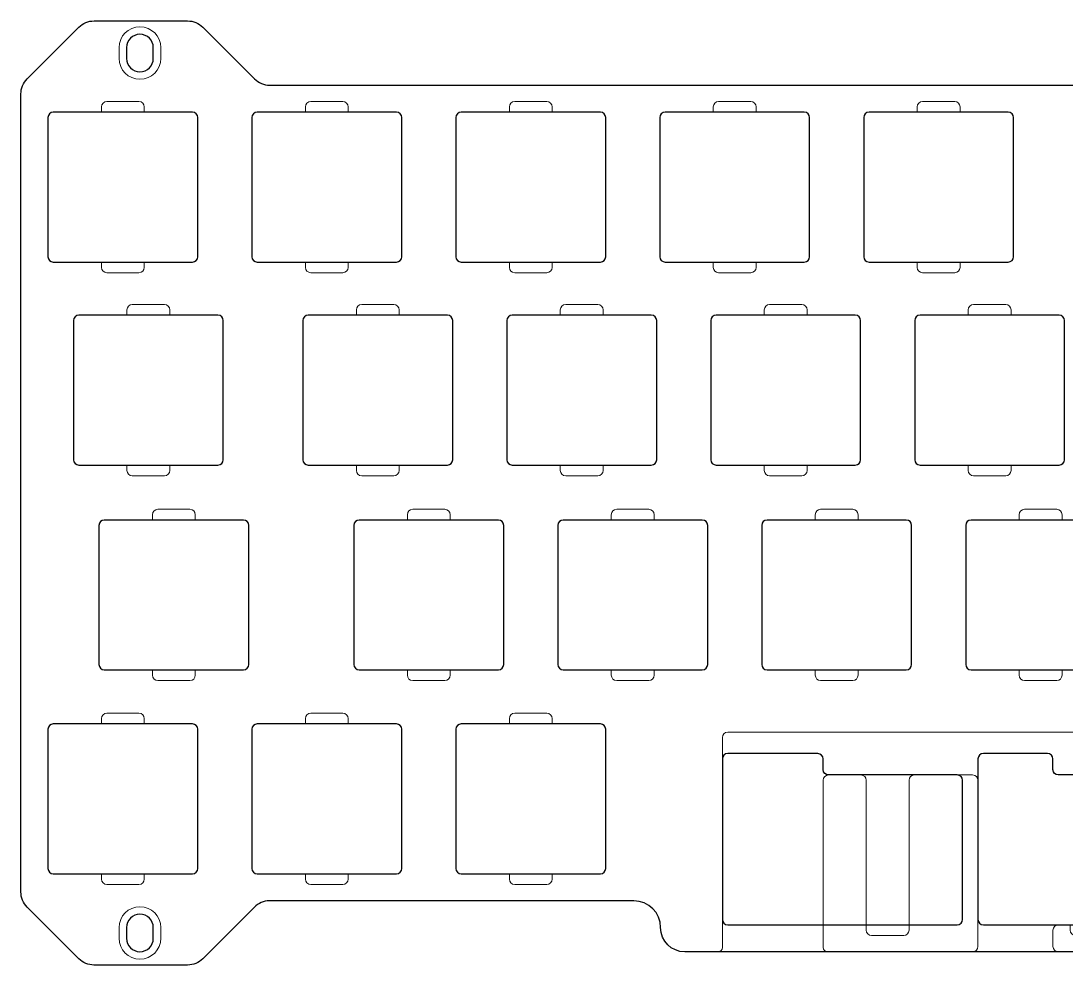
# Model space of a CAD drawing. Header units: millimetres. Extents: x 25 to 225, y 21 to 109.
# Drawn here: x 24.9 to 122.5, y 20.8 to 109 of the extents above; entities that cross this region are included whole.
import ezdxf

# ---------------------------------------------------------------- set-up
doc = ezdxf.new("R2010")
doc.units = ezdxf.units.MM
doc.header["$MEASUREMENT"] = 0
doc.layers.add('Throughcut', color=7, linetype='Continuous', lineweight=0)
doc.layers.add('Undercut', color=7, linetype='Continuous', lineweight=0)

msp = doc.modelspace()

# ---------------------------------------------------------------- linework, layer by layer
at = {"layer": 'Throughcut', "color": 18, "lineweight": 25, "true_color": 0x000000}
for points, knots in [([(24.871, 65.032), (24.871, 65.032), (24.87, 27.64), (24.87, 27.64), (24.87, 27.109), (25.081, 26.601), (25.456, 26.226), (25.456, 26.226), (30.284, 21.397), (30.284, 21.397), (30.659, 21.022), (31.168, 20.811), (31.698, 20.811), (31.698, 20.811), (40.442, 20.811), (40.442, 20.811), (40.972, 20.811), (41.481, 21.022), (41.856, 21.397), (41.856, 21.397), (46.684, 26.225), (46.684, 26.225), (47.053, 26.594), (47.552, 26.805), (48.074, 26.811), (48.074, 26.811), (82.123, 26.811), (82.123, 26.811), (83.504, 26.811), (84.623, 25.692), (84.623, 24.311), (84.623, 23.062), (85.636, 22.049), (86.885, 22.049), (86.885, 22.049), (163.18, 22.049), (163.18, 22.049), (164.429, 22.049), (165.441, 23.062), (165.441, 24.311), (165.441, 24.311), (165.441, 24.311), (165.441, 24.311), (165.441, 25.692), (166.561, 26.811), (167.941, 26.811), (167.941, 26.811), (201.99, 26.811), (201.99, 26.811), (202.521, 26.811), (203.029, 26.6), (203.405, 26.225), (203.405, 26.225), (208.234, 21.395), (208.234, 21.395), (208.609, 21.02), (209.118, 20.809), (209.649, 20.809), (209.649, 20.809), (218.067, 20.809), (218.067, 20.809), (218.597, 20.809), (219.106, 21.02), (219.481, 21.395), (219.481, 21.395), (224.31, 26.223), (224.31, 26.223), (224.685, 26.599), (224.895, 27.107), (224.895, 27.638), (224.895, 27.638), (224.896, 102.183), (224.896, 102.183), (224.896, 102.713), (224.685, 103.222), (224.31, 103.597), (224.31, 103.597), (219.482, 108.425), (219.482, 108.425), (219.107, 108.8), (218.598, 109.011), (218.067, 109.011), (218.067, 109.011), (209.649, 109.011), (209.649, 109.011), (209.119, 109.011), (208.61, 108.8), (208.235, 108.425), (208.235, 108.425), (203.406, 103.597), (203.406, 103.597), (203.031, 103.222), (202.523, 103.011), (201.992, 103.011), (201.992, 103.011), (48.099, 103.011), (48.099, 103.011), (47.569, 103.011), (47.06, 103.222), (46.685, 103.597), (46.685, 103.597), (41.856, 108.425), (41.856, 108.425), (41.481, 108.8), (40.973, 109.011), (40.442, 109.011), (40.442, 109.011), (31.699, 109.011), (31.699, 109.011), (31.169, 109.011), (30.66, 108.8), (30.285, 108.425), (30.285, 108.425), (25.456, 103.597), (25.456, 103.597), (25.081, 103.222), (24.871, 102.713), (24.871, 102.183), (24.871, 102.183), (24.871, 65.032), (24.871, 65.032)], [0, 0, 0, 0, 1, 1, 1, 2, 2, 2, 3, 3, 3, 4, 4, 4, 5, 5, 5, 6, 6, 6, 7, 7, 7, 8, 8, 8, 9, 9, 9, 10, 10, 10, 11, 11, 11, 12, 12, 12, 13, 13, 13, 14, 14, 14, 15, 15, 15, 16, 16, 16, 17, 17, 17, 18, 18, 18, 19, 19, 19, 20, 20, 20, 21, 21, 21, 22, 22, 22, 23, 23, 23, 24, 24, 24, 25, 25, 25, 26, 26, 26, 27, 27, 27, 28, 28, 28, 29, 29, 29, 30, 30, 30, 31, 31, 31, 32, 32, 32, 33, 33, 33, 34, 34, 34, 35, 35, 35, 36, 36, 36, 37, 37, 37, 38, 38, 38, 39, 39, 39, 40, 40, 40, 40]), ([(35.989, 104.261), (35.989, 104.261), (35.989, 104.261), (35.989, 104.261), (35.299, 104.261), (34.739, 104.821), (34.739, 105.511), (34.739, 105.511), (34.739, 106.511), (34.739, 106.511), (34.739, 107.201), (35.299, 107.761), (35.989, 107.761), (35.989, 107.761), (35.989, 107.761), (35.989, 107.761), (36.679, 107.761), (37.239, 107.201), (37.239, 106.511), (37.239, 106.511), (37.239, 105.511), (37.239, 105.511), (37.239, 104.821), (36.679, 104.261), (35.989, 104.261)], [0, 0, 0, 0, 1, 1, 1, 2, 2, 2, 3, 3, 3, 4, 4, 4, 5, 5, 5, 6, 6, 6, 7, 7, 7, 8, 8, 8, 8]), ([(40.896, 86.486), (40.896, 86.486), (27.896, 86.486), (27.896, 86.486), (27.62, 86.486), (27.396, 86.71), (27.396, 86.986), (27.396, 86.986), (27.396, 99.986), (27.396, 99.986), (27.396, 100.262), (27.62, 100.486), (27.896, 100.486), (27.896, 100.486), (40.896, 100.486), (40.896, 100.486), (41.172, 100.486), (41.396, 100.262), (41.396, 99.986), (41.396, 99.986), (41.396, 86.986), (41.396, 86.986), (41.396, 86.71), (41.172, 86.486), (40.896, 86.486)], [0, 0, 0, 0, 1, 1, 1, 2, 2, 2, 3, 3, 3, 4, 4, 4, 5, 5, 5, 6, 6, 6, 7, 7, 7, 8, 8, 8, 8]), ([(59.946, 86.486), (59.946, 86.486), (46.946, 86.486), (46.946, 86.486), (46.669, 86.486), (46.446, 86.71), (46.446, 86.986), (46.446, 86.986), (46.446, 99.986), (46.446, 99.986), (46.446, 100.262), (46.669, 100.486), (46.946, 100.486), (46.946, 100.486), (59.946, 100.486), (59.946, 100.486), (60.222, 100.486), (60.446, 100.262), (60.446, 99.986), (60.446, 99.986), (60.446, 86.986), (60.446, 86.986), (60.446, 86.71), (60.222, 86.486), (59.946, 86.486)], [0, 0, 0, 0, 1, 1, 1, 2, 2, 2, 3, 3, 3, 4, 4, 4, 5, 5, 5, 6, 6, 6, 7, 7, 7, 8, 8, 8, 8]), ([(78.996, 86.486), (78.996, 86.486), (65.996, 86.486), (65.996, 86.486), (65.719, 86.486), (65.496, 86.71), (65.496, 86.986), (65.496, 86.986), (65.496, 99.986), (65.496, 99.986), (65.496, 100.262), (65.719, 100.486), (65.996, 100.486), (65.996, 100.486), (78.996, 100.486), (78.996, 100.486), (79.272, 100.486), (79.496, 100.262), (79.496, 99.986), (79.496, 99.986), (79.496, 86.986), (79.496, 86.986), (79.496, 86.71), (79.272, 86.486), (78.996, 86.486)], [0, 0, 0, 0, 1, 1, 1, 2, 2, 2, 3, 3, 3, 4, 4, 4, 5, 5, 5, 6, 6, 6, 7, 7, 7, 8, 8, 8, 8]), ([(98.046, 86.486), (98.046, 86.486), (85.046, 86.486), (85.046, 86.486), (84.769, 86.486), (84.546, 86.71), (84.546, 86.986), (84.546, 86.986), (84.546, 99.986), (84.546, 99.986), (84.546, 100.262), (84.769, 100.486), (85.046, 100.486), (85.046, 100.486), (98.046, 100.486), (98.046, 100.486), (98.322, 100.486), (98.546, 100.262), (98.546, 99.986), (98.546, 99.986), (98.546, 86.986), (98.546, 86.986), (98.546, 86.71), (98.322, 86.486), (98.046, 86.486)], [0, 0, 0, 0, 1, 1, 1, 2, 2, 2, 3, 3, 3, 4, 4, 4, 5, 5, 5, 6, 6, 6, 7, 7, 7, 8, 8, 8, 8]), ([(117.096, 86.486), (117.096, 86.486), (104.096, 86.486), (104.096, 86.486), (103.819, 86.486), (103.596, 86.71), (103.596, 86.986), (103.596, 86.986), (103.596, 99.986), (103.596, 99.986), (103.596, 100.262), (103.819, 100.486), (104.096, 100.486), (104.096, 100.486), (117.096, 100.486), (117.096, 100.486), (117.372, 100.486), (117.596, 100.262), (117.596, 99.986), (117.596, 99.986), (117.596, 86.986), (117.596, 86.986), (117.596, 86.71), (117.372, 86.486), (117.096, 86.486)], [0, 0, 0, 0, 1, 1, 1, 2, 2, 2, 3, 3, 3, 4, 4, 4, 5, 5, 5, 6, 6, 6, 7, 7, 7, 8, 8, 8, 8]), ([(43.277, 67.52), (43.277, 67.52), (30.277, 67.52), (30.277, 67.52), (30.001, 67.52), (29.777, 67.744), (29.777, 68.02), (29.777, 68.02), (29.777, 81.02), (29.777, 81.02), (29.777, 81.296), (30.001, 81.52), (30.277, 81.52), (30.277, 81.52), (43.277, 81.52), (43.277, 81.52), (43.553, 81.52), (43.777, 81.296), (43.777, 81.02), (43.777, 81.02), (43.777, 68.02), (43.777, 68.02), (43.777, 67.744), (43.553, 67.52), (43.277, 67.52)], [0, 0, 0, 0, 1, 1, 1, 2, 2, 2, 3, 3, 3, 4, 4, 4, 5, 5, 5, 6, 6, 6, 7, 7, 7, 8, 8, 8, 8]), ([(64.708, 67.52), (64.708, 67.52), (51.708, 67.52), (51.708, 67.52), (51.432, 67.52), (51.208, 67.744), (51.208, 68.02), (51.208, 68.02), (51.208, 81.02), (51.208, 81.02), (51.208, 81.296), (51.432, 81.52), (51.708, 81.52), (51.708, 81.52), (64.708, 81.52), (64.708, 81.52), (64.984, 81.52), (65.208, 81.296), (65.208, 81.02), (65.208, 81.02), (65.208, 68.02), (65.208, 68.02), (65.208, 67.744), (64.984, 67.52), (64.708, 67.52)], [0, 0, 0, 0, 1, 1, 1, 2, 2, 2, 3, 3, 3, 4, 4, 4, 5, 5, 5, 6, 6, 6, 7, 7, 7, 8, 8, 8, 8]), ([(83.758, 67.52), (83.758, 67.52), (70.758, 67.52), (70.758, 67.52), (70.482, 67.52), (70.258, 67.744), (70.258, 68.02), (70.258, 68.02), (70.258, 81.02), (70.258, 81.02), (70.258, 81.296), (70.482, 81.52), (70.758, 81.52), (70.758, 81.52), (83.758, 81.52), (83.758, 81.52), (84.034, 81.52), (84.258, 81.296), (84.258, 81.02), (84.258, 81.02), (84.258, 68.02), (84.258, 68.02), (84.258, 67.744), (84.034, 67.52), (83.758, 67.52)], [0, 0, 0, 0, 1, 1, 1, 2, 2, 2, 3, 3, 3, 4, 4, 4, 5, 5, 5, 6, 6, 6, 7, 7, 7, 8, 8, 8, 8]), ([(102.808, 67.52), (102.808, 67.52), (89.808, 67.52), (89.808, 67.52), (89.532, 67.52), (89.308, 67.744), (89.308, 68.02), (89.308, 68.02), (89.308, 81.02), (89.308, 81.02), (89.308, 81.296), (89.532, 81.52), (89.808, 81.52), (89.808, 81.52), (102.808, 81.52), (102.808, 81.52), (103.084, 81.52), (103.308, 81.296), (103.308, 81.02), (103.308, 81.02), (103.308, 68.02), (103.308, 68.02), (103.308, 67.744), (103.084, 67.52), (102.808, 67.52)], [0, 0, 0, 0, 1, 1, 1, 2, 2, 2, 3, 3, 3, 4, 4, 4, 5, 5, 5, 6, 6, 6, 7, 7, 7, 8, 8, 8, 8]), ([(121.858, 67.52), (121.858, 67.52), (108.858, 67.52), (108.858, 67.52), (108.582, 67.52), (108.358, 67.744), (108.358, 68.02), (108.358, 68.02), (108.358, 81.02), (108.358, 81.02), (108.358, 81.296), (108.582, 81.52), (108.858, 81.52), (108.858, 81.52), (121.858, 81.52), (121.858, 81.52), (122.134, 81.52), (122.358, 81.296), (122.358, 81.02), (122.358, 81.02), (122.358, 68.02), (122.358, 68.02), (122.358, 67.744), (122.134, 67.52), (121.858, 67.52)], [0, 0, 0, 0, 1, 1, 1, 2, 2, 2, 3, 3, 3, 4, 4, 4, 5, 5, 5, 6, 6, 6, 7, 7, 7, 8, 8, 8, 8]), ([(45.658, 48.386), (45.658, 48.386), (32.658, 48.386), (32.658, 48.386), (32.382, 48.386), (32.158, 48.61), (32.158, 48.886), (32.158, 48.886), (32.158, 61.886), (32.158, 61.886), (32.158, 62.162), (32.382, 62.386), (32.658, 62.386), (32.658, 62.386), (45.658, 62.386), (45.658, 62.386), (45.934, 62.386), (46.158, 62.162), (46.158, 61.886), (46.158, 61.886), (46.158, 48.886), (46.158, 48.886), (46.158, 48.61), (45.934, 48.386), (45.658, 48.386)], [0, 0, 0, 0, 1, 1, 1, 2, 2, 2, 3, 3, 3, 4, 4, 4, 5, 5, 5, 6, 6, 6, 7, 7, 7, 8, 8, 8, 8]), ([(69.471, 48.386), (69.471, 48.386), (56.471, 48.386), (56.471, 48.386), (56.194, 48.386), (55.971, 48.61), (55.971, 48.886), (55.971, 48.886), (55.971, 61.886), (55.971, 61.886), (55.971, 62.162), (56.194, 62.386), (56.471, 62.386), (56.471, 62.386), (69.471, 62.386), (69.471, 62.386), (69.747, 62.386), (69.971, 62.162), (69.971, 61.886), (69.971, 61.886), (69.971, 48.886), (69.971, 48.886), (69.971, 48.61), (69.747, 48.386), (69.471, 48.386)], [0, 0, 0, 0, 1, 1, 1, 2, 2, 2, 3, 3, 3, 4, 4, 4, 5, 5, 5, 6, 6, 6, 7, 7, 7, 8, 8, 8, 8]), ([(88.521, 48.386), (88.521, 48.386), (75.521, 48.386), (75.521, 48.386), (75.244, 48.386), (75.021, 48.61), (75.021, 48.886), (75.021, 48.886), (75.021, 61.886), (75.021, 61.886), (75.021, 62.162), (75.244, 62.386), (75.521, 62.386), (75.521, 62.386), (88.521, 62.386), (88.521, 62.386), (88.797, 62.386), (89.021, 62.162), (89.021, 61.886), (89.021, 61.886), (89.021, 48.886), (89.021, 48.886), (89.021, 48.61), (88.797, 48.386), (88.521, 48.386)], [0, 0, 0, 0, 1, 1, 1, 2, 2, 2, 3, 3, 3, 4, 4, 4, 5, 5, 5, 6, 6, 6, 7, 7, 7, 8, 8, 8, 8]), ([(107.571, 48.386), (107.571, 48.386), (94.571, 48.386), (94.571, 48.386), (94.294, 48.386), (94.071, 48.61), (94.071, 48.886), (94.071, 48.886), (94.071, 61.886), (94.071, 61.886), (94.071, 62.162), (94.294, 62.386), (94.571, 62.386), (94.571, 62.386), (107.571, 62.386), (107.571, 62.386), (107.847, 62.386), (108.071, 62.162), (108.071, 61.886), (108.071, 61.886), (108.071, 48.886), (108.071, 48.886), (108.071, 48.61), (107.847, 48.386), (107.571, 48.386)], [0, 0, 0, 0, 1, 1, 1, 2, 2, 2, 3, 3, 3, 4, 4, 4, 5, 5, 5, 6, 6, 6, 7, 7, 7, 8, 8, 8, 8]), ([(126.621, 48.386), (126.621, 48.386), (113.621, 48.386), (113.621, 48.386), (113.344, 48.386), (113.121, 48.61), (113.121, 48.886), (113.121, 48.886), (113.121, 61.886), (113.121, 61.886), (113.121, 62.162), (113.344, 62.386), (113.621, 62.386), (113.621, 62.386), (126.621, 62.386), (126.621, 62.386), (126.897, 62.386), (127.121, 62.162), (127.121, 61.886), (127.121, 61.886), (127.121, 48.886), (127.121, 48.886), (127.121, 48.61), (126.897, 48.386), (126.621, 48.386)], [0, 0, 0, 0, 1, 1, 1, 2, 2, 2, 3, 3, 3, 4, 4, 4, 5, 5, 5, 6, 6, 6, 7, 7, 7, 8, 8, 8, 8]), ([(40.896, 29.336), (40.896, 29.336), (27.896, 29.336), (27.896, 29.336), (27.619, 29.336), (27.396, 29.56), (27.396, 29.836), (27.396, 29.836), (27.396, 42.836), (27.396, 42.836), (27.396, 43.112), (27.619, 43.336), (27.896, 43.336), (27.896, 43.336), (40.896, 43.336), (40.896, 43.336), (41.172, 43.336), (41.396, 43.112), (41.396, 42.836), (41.396, 42.836), (41.396, 29.836), (41.396, 29.836), (41.396, 29.56), (41.172, 29.336), (40.896, 29.336)], [0, 0, 0, 0, 1, 1, 1, 2, 2, 2, 3, 3, 3, 4, 4, 4, 5, 5, 5, 6, 6, 6, 7, 7, 7, 8, 8, 8, 8]), ([(59.946, 29.336), (59.946, 29.336), (46.946, 29.336), (46.946, 29.336), (46.669, 29.336), (46.446, 29.56), (46.446, 29.836), (46.446, 29.836), (46.446, 42.836), (46.446, 42.836), (46.446, 43.112), (46.669, 43.336), (46.946, 43.336), (46.946, 43.336), (59.946, 43.336), (59.946, 43.336), (60.222, 43.336), (60.446, 43.112), (60.446, 42.836), (60.446, 42.836), (60.446, 29.836), (60.446, 29.836), (60.446, 29.56), (60.222, 29.336), (59.946, 29.336)], [0, 0, 0, 0, 1, 1, 1, 2, 2, 2, 3, 3, 3, 4, 4, 4, 5, 5, 5, 6, 6, 6, 7, 7, 7, 8, 8, 8, 8]), ([(78.996, 29.336), (78.996, 29.336), (65.996, 29.336), (65.996, 29.336), (65.719, 29.336), (65.496, 29.56), (65.496, 29.836), (65.496, 29.836), (65.496, 42.836), (65.496, 42.836), (65.496, 43.112), (65.719, 43.336), (65.996, 43.336), (65.996, 43.336), (78.996, 43.336), (78.996, 43.336), (79.272, 43.336), (79.496, 43.112), (79.496, 42.836), (79.496, 42.836), (79.496, 29.836), (79.496, 29.836), (79.496, 29.56), (79.272, 29.336), (78.996, 29.336)], [0, 0, 0, 0, 1, 1, 1, 2, 2, 2, 3, 3, 3, 4, 4, 4, 5, 5, 5, 6, 6, 6, 7, 7, 7, 8, 8, 8, 8]), ([(99.808, 39.073), (99.808, 38.797), (100.032, 38.573), (100.308, 38.573), (100.308, 38.573), (112.333, 38.573), (112.333, 38.573), (112.609, 38.573), (112.833, 38.35), (112.833, 38.073), (112.833, 38.073), (112.833, 25.073), (112.833, 25.073), (112.833, 24.797), (112.609, 24.573), (112.333, 24.573), (112.333, 24.573), (90.895, 24.573), (90.895, 24.573), (90.619, 24.573), (90.395, 24.797), (90.395, 25.073), (90.395, 25.073), (90.395, 40.073), (90.395, 40.073), (90.395, 40.35), (90.619, 40.573), (90.895, 40.573), (90.895, 40.573), (99.308, 40.573), (99.308, 40.573), (99.308, 40.573), (99.308, 40.568), (99.308, 40.568), (99.584, 40.568), (99.808, 40.345), (99.808, 40.068), (99.808, 40.068), (99.808, 39.073), (99.808, 39.073)], [0, 0, 0, 0, 1, 1, 1, 2, 2, 2, 3, 3, 3, 4, 4, 4, 5, 5, 5, 6, 6, 6, 7, 7, 7, 8, 8, 8, 9, 9, 9, 10, 10, 10, 11, 11, 11, 12, 12, 12, 13, 13, 13, 13]), ([(127.995, 38.568), (128.271, 38.568), (128.495, 38.792), (128.495, 39.068), (128.495, 39.068), (128.495, 40.073), (128.495, 40.073), (128.495, 40.35), (128.719, 40.573), (128.995, 40.573), (128.995, 40.573), (134.995, 40.573), (134.995, 40.573), (135.271, 40.573), (135.495, 40.35), (135.495, 40.073), (135.495, 40.073), (135.495, 25.073), (135.495, 25.073), (135.495, 24.797), (135.271, 24.573), (134.995, 24.573), (134.995, 24.573), (114.771, 24.573), (114.771, 24.573), (114.495, 24.573), (114.271, 24.797), (114.271, 25.073), (114.271, 25.073), (114.271, 40.073), (114.271, 40.073), (114.271, 40.35), (114.495, 40.573), (114.771, 40.573), (114.771, 40.573), (120.771, 40.573), (120.771, 40.573), (121.047, 40.573), (121.271, 40.35), (121.271, 40.073), (121.271, 40.073), (121.271, 39.068), (121.271, 39.068), (121.271, 38.792), (121.495, 38.568), (121.771, 38.568), (121.771, 38.568), (127.995, 38.568), (127.995, 38.568)], [0, 0, 0, 0, 1, 1, 1, 2, 2, 2, 3, 3, 3, 4, 4, 4, 5, 5, 5, 6, 6, 6, 7, 7, 7, 8, 8, 8, 9, 9, 9, 10, 10, 10, 11, 11, 11, 12, 12, 12, 13, 13, 13, 14, 14, 14, 15, 15, 15, 16, 16, 16, 16]), ([(35.989, 22.061), (35.989, 22.061), (35.989, 22.061), (35.989, 22.061), (35.299, 22.061), (34.739, 22.621), (34.739, 23.311), (34.739, 23.311), (34.739, 24.311), (34.739, 24.311), (34.739, 25.002), (35.299, 25.561), (35.989, 25.561), (35.989, 25.561), (35.989, 25.561), (35.989, 25.561), (36.679, 25.561), (37.239, 25.002), (37.239, 24.311), (37.239, 24.311), (37.239, 23.311), (37.239, 23.311), (37.239, 22.621), (36.679, 22.061), (35.989, 22.061)], [0, 0, 0, 0, 1, 1, 1, 2, 2, 2, 3, 3, 3, 4, 4, 4, 5, 5, 5, 6, 6, 6, 7, 7, 7, 8, 8, 8, 8])]:
    msp.add_open_spline(points, degree=3, knots=knots, dxfattribs=at)
at = {"layer": 'Undercut', "color": 18, "lineweight": 9, "true_color": 0x000000}
for points, knots in [([(35.989, 103.561), (35.989, 103.561), (35.989, 103.561), (35.989, 103.561), (34.912, 103.561), (34.039, 104.434), (34.039, 105.511), (34.039, 105.511), (34.039, 106.511), (34.039, 106.511), (34.039, 107.588), (34.912, 108.461), (35.989, 108.461), (35.989, 108.461), (35.989, 108.461), (35.989, 108.461), (37.066, 108.461), (37.939, 107.588), (37.939, 106.511), (37.939, 106.511), (37.939, 105.511), (37.939, 105.511), (37.939, 104.434), (37.066, 103.561), (35.989, 103.561)], [0, 0, 0, 0, 1, 1, 1, 2, 2, 2, 3, 3, 3, 4, 4, 4, 5, 5, 5, 6, 6, 6, 7, 7, 7, 8, 8, 8, 8]), ([(32.396, 86.486), (32.396, 86.486), (32.396, 85.986), (32.396, 85.986), (32.396, 85.71), (32.619, 85.486), (32.896, 85.486), (32.896, 85.486), (35.896, 85.486), (35.896, 85.486), (36.172, 85.486), (36.396, 85.71), (36.396, 85.986), (36.396, 85.986), (36.396, 86.486), (36.396, 86.486), (36.396, 86.486), (40.896, 86.486), (40.896, 86.486), (41.172, 86.486), (41.396, 86.71), (41.396, 86.986), (41.396, 86.986), (41.396, 99.986), (41.396, 99.986), (41.396, 100.262), (41.172, 100.486), (40.896, 100.486), (40.896, 100.486), (36.396, 100.486), (36.396, 100.486), (36.396, 100.486), (36.396, 100.986), (36.396, 100.986), (36.396, 101.262), (36.172, 101.486), (35.896, 101.486), (35.896, 101.486), (32.896, 101.486), (32.896, 101.486), (32.619, 101.486), (32.396, 101.262), (32.396, 100.986), (32.396, 100.986), (32.396, 100.486), (32.396, 100.486), (32.396, 100.486), (27.896, 100.486), (27.896, 100.486), (27.619, 100.486), (27.396, 100.262), (27.396, 99.986), (27.396, 99.986), (27.396, 86.986), (27.396, 86.986), (27.396, 86.71), (27.619, 86.486), (27.896, 86.486), (27.896, 86.486), (32.396, 86.486), (32.396, 86.486)], [0, 0, 0, 0, 1, 1, 1, 2, 2, 2, 3, 3, 3, 4, 4, 4, 5, 5, 5, 6, 6, 6, 7, 7, 7, 8, 8, 8, 9, 9, 9, 10, 10, 10, 11, 11, 11, 12, 12, 12, 13, 13, 13, 14, 14, 14, 15, 15, 15, 16, 16, 16, 17, 17, 17, 18, 18, 18, 19, 19, 19, 20, 20, 20, 20]), ([(51.446, 86.486), (51.446, 86.486), (51.446, 85.986), (51.446, 85.986), (51.446, 85.71), (51.669, 85.486), (51.946, 85.486), (51.946, 85.486), (54.946, 85.486), (54.946, 85.486), (55.222, 85.486), (55.446, 85.71), (55.446, 85.986), (55.446, 85.986), (55.446, 86.486), (55.446, 86.486), (55.446, 86.486), (59.946, 86.486), (59.946, 86.486), (60.222, 86.486), (60.446, 86.71), (60.446, 86.986), (60.446, 86.986), (60.446, 99.986), (60.446, 99.986), (60.446, 100.262), (60.222, 100.486), (59.946, 100.486), (59.946, 100.486), (55.446, 100.486), (55.446, 100.486), (55.446, 100.486), (55.446, 100.986), (55.446, 100.986), (55.446, 101.262), (55.222, 101.486), (54.946, 101.486), (54.946, 101.486), (51.946, 101.486), (51.946, 101.486), (51.669, 101.486), (51.446, 101.262), (51.446, 100.986), (51.446, 100.986), (51.446, 100.486), (51.446, 100.486), (51.446, 100.486), (46.946, 100.486), (46.946, 100.486), (46.669, 100.486), (46.446, 100.262), (46.446, 99.986), (46.446, 99.986), (46.446, 86.986), (46.446, 86.986), (46.446, 86.71), (46.669, 86.486), (46.946, 86.486), (46.946, 86.486), (51.446, 86.486), (51.446, 86.486)], [0, 0, 0, 0, 1, 1, 1, 2, 2, 2, 3, 3, 3, 4, 4, 4, 5, 5, 5, 6, 6, 6, 7, 7, 7, 8, 8, 8, 9, 9, 9, 10, 10, 10, 11, 11, 11, 12, 12, 12, 13, 13, 13, 14, 14, 14, 15, 15, 15, 16, 16, 16, 17, 17, 17, 18, 18, 18, 19, 19, 19, 20, 20, 20, 20]), ([(70.496, 86.486), (70.496, 86.486), (70.496, 85.986), (70.496, 85.986), (70.496, 85.71), (70.719, 85.486), (70.996, 85.486), (70.996, 85.486), (73.996, 85.486), (73.996, 85.486), (74.272, 85.486), (74.496, 85.71), (74.496, 85.986), (74.496, 85.986), (74.496, 86.486), (74.496, 86.486), (74.496, 86.486), (78.996, 86.486), (78.996, 86.486), (79.272, 86.486), (79.496, 86.71), (79.496, 86.986), (79.496, 86.986), (79.496, 99.986), (79.496, 99.986), (79.496, 100.262), (79.272, 100.486), (78.996, 100.486), (78.996, 100.486), (74.496, 100.486), (74.496, 100.486), (74.496, 100.486), (74.496, 100.986), (74.496, 100.986), (74.496, 101.262), (74.272, 101.486), (73.996, 101.486), (73.996, 101.486), (70.996, 101.486), (70.996, 101.486), (70.719, 101.486), (70.496, 101.262), (70.496, 100.986), (70.496, 100.986), (70.496, 100.486), (70.496, 100.486), (70.496, 100.486), (65.996, 100.486), (65.996, 100.486), (65.719, 100.486), (65.496, 100.262), (65.496, 99.986), (65.496, 99.986), (65.496, 86.986), (65.496, 86.986), (65.496, 86.71), (65.719, 86.486), (65.996, 86.486), (65.996, 86.486), (70.496, 86.486), (70.496, 86.486)], [0, 0, 0, 0, 1, 1, 1, 2, 2, 2, 3, 3, 3, 4, 4, 4, 5, 5, 5, 6, 6, 6, 7, 7, 7, 8, 8, 8, 9, 9, 9, 10, 10, 10, 11, 11, 11, 12, 12, 12, 13, 13, 13, 14, 14, 14, 15, 15, 15, 16, 16, 16, 17, 17, 17, 18, 18, 18, 19, 19, 19, 20, 20, 20, 20]), ([(89.546, 86.486), (89.546, 86.486), (89.546, 85.986), (89.546, 85.986), (89.546, 85.71), (89.769, 85.486), (90.046, 85.486), (90.046, 85.486), (93.046, 85.486), (93.046, 85.486), (93.322, 85.486), (93.546, 85.71), (93.546, 85.986), (93.546, 85.986), (93.546, 86.486), (93.546, 86.486), (93.546, 86.486), (98.046, 86.486), (98.046, 86.486), (98.322, 86.486), (98.546, 86.71), (98.546, 86.986), (98.546, 86.986), (98.546, 99.986), (98.546, 99.986), (98.546, 100.262), (98.322, 100.486), (98.046, 100.486), (98.046, 100.486), (93.546, 100.486), (93.546, 100.486), (93.546, 100.486), (93.546, 100.986), (93.546, 100.986), (93.546, 101.262), (93.322, 101.486), (93.046, 101.486), (93.046, 101.486), (90.046, 101.486), (90.046, 101.486), (89.769, 101.486), (89.546, 101.262), (89.546, 100.986), (89.546, 100.986), (89.546, 100.486), (89.546, 100.486), (89.546, 100.486), (85.046, 100.486), (85.046, 100.486), (84.769, 100.486), (84.546, 100.262), (84.546, 99.986), (84.546, 99.986), (84.546, 86.986), (84.546, 86.986), (84.546, 86.71), (84.769, 86.486), (85.046, 86.486), (85.046, 86.486), (89.546, 86.486), (89.546, 86.486)], [0, 0, 0, 0, 1, 1, 1, 2, 2, 2, 3, 3, 3, 4, 4, 4, 5, 5, 5, 6, 6, 6, 7, 7, 7, 8, 8, 8, 9, 9, 9, 10, 10, 10, 11, 11, 11, 12, 12, 12, 13, 13, 13, 14, 14, 14, 15, 15, 15, 16, 16, 16, 17, 17, 17, 18, 18, 18, 19, 19, 19, 20, 20, 20, 20]), ([(108.596, 86.486), (108.596, 86.486), (108.596, 85.986), (108.596, 85.986), (108.596, 85.71), (108.819, 85.486), (109.096, 85.486), (109.096, 85.486), (112.096, 85.486), (112.096, 85.486), (112.372, 85.486), (112.596, 85.71), (112.596, 85.986), (112.596, 85.986), (112.596, 86.486), (112.596, 86.486), (112.596, 86.486), (117.096, 86.486), (117.096, 86.486), (117.372, 86.486), (117.596, 86.71), (117.596, 86.986), (117.596, 86.986), (117.596, 99.986), (117.596, 99.986), (117.596, 100.262), (117.372, 100.486), (117.096, 100.486), (117.096, 100.486), (112.596, 100.486), (112.596, 100.486), (112.596, 100.486), (112.596, 100.986), (112.596, 100.986), (112.596, 101.262), (112.372, 101.486), (112.096, 101.486), (112.096, 101.486), (109.096, 101.486), (109.096, 101.486), (108.819, 101.486), (108.596, 101.262), (108.596, 100.986), (108.596, 100.986), (108.596, 100.486), (108.596, 100.486), (108.596, 100.486), (104.096, 100.486), (104.096, 100.486), (103.819, 100.486), (103.596, 100.262), (103.596, 99.986), (103.596, 99.986), (103.596, 86.986), (103.596, 86.986), (103.596, 86.71), (103.819, 86.486), (104.096, 86.486), (104.096, 86.486), (108.596, 86.486), (108.596, 86.486)], [0, 0, 0, 0, 1, 1, 1, 2, 2, 2, 3, 3, 3, 4, 4, 4, 5, 5, 5, 6, 6, 6, 7, 7, 7, 8, 8, 8, 9, 9, 9, 10, 10, 10, 11, 11, 11, 12, 12, 12, 13, 13, 13, 14, 14, 14, 15, 15, 15, 16, 16, 16, 17, 17, 17, 18, 18, 18, 19, 19, 19, 20, 20, 20, 20]), ([(34.777, 67.52), (34.777, 67.52), (34.777, 67.02), (34.777, 67.02), (34.777, 66.744), (35.001, 66.52), (35.277, 66.52), (35.277, 66.52), (38.277, 66.52), (38.277, 66.52), (38.553, 66.52), (38.777, 66.744), (38.777, 67.02), (38.777, 67.02), (38.777, 67.52), (38.777, 67.52), (38.777, 67.52), (43.277, 67.52), (43.277, 67.52), (43.553, 67.52), (43.777, 67.744), (43.777, 68.02), (43.777, 68.02), (43.777, 81.02), (43.777, 81.02), (43.777, 81.296), (43.553, 81.52), (43.277, 81.52), (43.277, 81.52), (38.777, 81.52), (38.777, 81.52), (38.777, 81.52), (38.777, 82.02), (38.777, 82.02), (38.777, 82.296), (38.553, 82.52), (38.277, 82.52), (38.277, 82.52), (35.277, 82.52), (35.277, 82.52), (35.001, 82.52), (34.777, 82.296), (34.777, 82.02), (34.777, 82.02), (34.777, 81.52), (34.777, 81.52), (34.777, 81.52), (30.277, 81.52), (30.277, 81.52), (30.001, 81.52), (29.777, 81.296), (29.777, 81.02), (29.777, 81.02), (29.777, 68.02), (29.777, 68.02), (29.777, 67.744), (30.001, 67.52), (30.277, 67.52), (30.277, 67.52), (34.777, 67.52), (34.777, 67.52)], [0, 0, 0, 0, 1, 1, 1, 2, 2, 2, 3, 3, 3, 4, 4, 4, 5, 5, 5, 6, 6, 6, 7, 7, 7, 8, 8, 8, 9, 9, 9, 10, 10, 10, 11, 11, 11, 12, 12, 12, 13, 13, 13, 14, 14, 14, 15, 15, 15, 16, 16, 16, 17, 17, 17, 18, 18, 18, 19, 19, 19, 20, 20, 20, 20]), ([(56.208, 67.52), (56.208, 67.52), (56.208, 67.02), (56.208, 67.02), (56.208, 66.744), (56.432, 66.52), (56.708, 66.52), (56.708, 66.52), (59.708, 66.52), (59.708, 66.52), (59.984, 66.52), (60.208, 66.744), (60.208, 67.02), (60.208, 67.02), (60.208, 67.52), (60.208, 67.52), (60.208, 67.52), (64.708, 67.52), (64.708, 67.52), (64.984, 67.52), (65.208, 67.744), (65.208, 68.02), (65.208, 68.02), (65.208, 81.02), (65.208, 81.02), (65.208, 81.296), (64.984, 81.52), (64.708, 81.52), (64.708, 81.52), (60.208, 81.52), (60.208, 81.52), (60.208, 81.52), (60.208, 82.02), (60.208, 82.02), (60.208, 82.296), (59.984, 82.52), (59.708, 82.52), (59.708, 82.52), (56.708, 82.52), (56.708, 82.52), (56.432, 82.52), (56.208, 82.296), (56.208, 82.02), (56.208, 82.02), (56.208, 81.52), (56.208, 81.52), (56.208, 81.52), (51.708, 81.52), (51.708, 81.52), (51.432, 81.52), (51.208, 81.296), (51.208, 81.02), (51.208, 81.02), (51.208, 68.02), (51.208, 68.02), (51.208, 67.744), (51.432, 67.52), (51.708, 67.52), (51.708, 67.52), (56.208, 67.52), (56.208, 67.52)], [0, 0, 0, 0, 1, 1, 1, 2, 2, 2, 3, 3, 3, 4, 4, 4, 5, 5, 5, 6, 6, 6, 7, 7, 7, 8, 8, 8, 9, 9, 9, 10, 10, 10, 11, 11, 11, 12, 12, 12, 13, 13, 13, 14, 14, 14, 15, 15, 15, 16, 16, 16, 17, 17, 17, 18, 18, 18, 19, 19, 19, 20, 20, 20, 20]), ([(75.258, 67.52), (75.258, 67.52), (75.258, 67.02), (75.258, 67.02), (75.258, 66.744), (75.482, 66.52), (75.758, 66.52), (75.758, 66.52), (78.758, 66.52), (78.758, 66.52), (79.034, 66.52), (79.258, 66.744), (79.258, 67.02), (79.258, 67.02), (79.258, 67.52), (79.258, 67.52), (79.258, 67.52), (83.758, 67.52), (83.758, 67.52), (84.034, 67.52), (84.258, 67.744), (84.258, 68.02), (84.258, 68.02), (84.258, 81.02), (84.258, 81.02), (84.258, 81.296), (84.034, 81.52), (83.758, 81.52), (83.758, 81.52), (79.258, 81.52), (79.258, 81.52), (79.258, 81.52), (79.258, 82.02), (79.258, 82.02), (79.258, 82.296), (79.034, 82.52), (78.758, 82.52), (78.758, 82.52), (75.758, 82.52), (75.758, 82.52), (75.482, 82.52), (75.258, 82.296), (75.258, 82.02), (75.258, 82.02), (75.258, 81.52), (75.258, 81.52), (75.258, 81.52), (70.758, 81.52), (70.758, 81.52), (70.482, 81.52), (70.258, 81.296), (70.258, 81.02), (70.258, 81.02), (70.258, 68.02), (70.258, 68.02), (70.258, 67.744), (70.482, 67.52), (70.758, 67.52), (70.758, 67.52), (75.258, 67.52), (75.258, 67.52)], [0, 0, 0, 0, 1, 1, 1, 2, 2, 2, 3, 3, 3, 4, 4, 4, 5, 5, 5, 6, 6, 6, 7, 7, 7, 8, 8, 8, 9, 9, 9, 10, 10, 10, 11, 11, 11, 12, 12, 12, 13, 13, 13, 14, 14, 14, 15, 15, 15, 16, 16, 16, 17, 17, 17, 18, 18, 18, 19, 19, 19, 20, 20, 20, 20]), ([(94.308, 67.52), (94.308, 67.52), (94.308, 67.02), (94.308, 67.02), (94.308, 66.744), (94.532, 66.52), (94.808, 66.52), (94.808, 66.52), (97.808, 66.52), (97.808, 66.52), (98.084, 66.52), (98.308, 66.744), (98.308, 67.02), (98.308, 67.02), (98.308, 67.52), (98.308, 67.52), (98.308, 67.52), (102.808, 67.52), (102.808, 67.52), (103.084, 67.52), (103.308, 67.744), (103.308, 68.02), (103.308, 68.02), (103.308, 81.02), (103.308, 81.02), (103.308, 81.296), (103.084, 81.52), (102.808, 81.52), (102.808, 81.52), (98.308, 81.52), (98.308, 81.52), (98.308, 81.52), (98.308, 82.02), (98.308, 82.02), (98.308, 82.296), (98.084, 82.52), (97.808, 82.52), (97.808, 82.52), (94.808, 82.52), (94.808, 82.52), (94.532, 82.52), (94.308, 82.296), (94.308, 82.02), (94.308, 82.02), (94.308, 81.52), (94.308, 81.52), (94.308, 81.52), (89.808, 81.52), (89.808, 81.52), (89.532, 81.52), (89.308, 81.296), (89.308, 81.02), (89.308, 81.02), (89.308, 68.02), (89.308, 68.02), (89.308, 67.744), (89.532, 67.52), (89.808, 67.52), (89.808, 67.52), (94.308, 67.52), (94.308, 67.52)], [0, 0, 0, 0, 1, 1, 1, 2, 2, 2, 3, 3, 3, 4, 4, 4, 5, 5, 5, 6, 6, 6, 7, 7, 7, 8, 8, 8, 9, 9, 9, 10, 10, 10, 11, 11, 11, 12, 12, 12, 13, 13, 13, 14, 14, 14, 15, 15, 15, 16, 16, 16, 17, 17, 17, 18, 18, 18, 19, 19, 19, 20, 20, 20, 20]), ([(113.358, 67.52), (113.358, 67.52), (113.358, 67.02), (113.358, 67.02), (113.358, 66.744), (113.582, 66.52), (113.858, 66.52), (113.858, 66.52), (116.858, 66.52), (116.858, 66.52), (117.134, 66.52), (117.358, 66.744), (117.358, 67.02), (117.358, 67.02), (117.358, 67.52), (117.358, 67.52), (117.358, 67.52), (121.858, 67.52), (121.858, 67.52), (122.134, 67.52), (122.358, 67.744), (122.358, 68.02), (122.358, 68.02), (122.358, 81.02), (122.358, 81.02), (122.358, 81.296), (122.134, 81.52), (121.858, 81.52), (121.858, 81.52), (117.358, 81.52), (117.358, 81.52), (117.358, 81.52), (117.358, 82.02), (117.358, 82.02), (117.358, 82.296), (117.134, 82.52), (116.858, 82.52), (116.858, 82.52), (113.858, 82.52), (113.858, 82.52), (113.582, 82.52), (113.358, 82.296), (113.358, 82.02), (113.358, 82.02), (113.358, 81.52), (113.358, 81.52), (113.358, 81.52), (108.858, 81.52), (108.858, 81.52), (108.582, 81.52), (108.358, 81.296), (108.358, 81.02), (108.358, 81.02), (108.358, 68.02), (108.358, 68.02), (108.358, 67.744), (108.582, 67.52), (108.858, 67.52), (108.858, 67.52), (113.358, 67.52), (113.358, 67.52)], [0, 0, 0, 0, 1, 1, 1, 2, 2, 2, 3, 3, 3, 4, 4, 4, 5, 5, 5, 6, 6, 6, 7, 7, 7, 8, 8, 8, 9, 9, 9, 10, 10, 10, 11, 11, 11, 12, 12, 12, 13, 13, 13, 14, 14, 14, 15, 15, 15, 16, 16, 16, 17, 17, 17, 18, 18, 18, 19, 19, 19, 20, 20, 20, 20]), ([(37.158, 48.386), (37.158, 48.386), (37.158, 47.886), (37.158, 47.886), (37.158, 47.61), (37.382, 47.386), (37.658, 47.386), (37.658, 47.386), (40.658, 47.386), (40.658, 47.386), (40.934, 47.386), (41.158, 47.61), (41.158, 47.886), (41.158, 47.886), (41.158, 48.386), (41.158, 48.386), (41.158, 48.386), (45.658, 48.386), (45.658, 48.386), (45.934, 48.386), (46.158, 48.61), (46.158, 48.886), (46.158, 48.886), (46.158, 61.886), (46.158, 61.886), (46.158, 62.163), (45.934, 62.386), (45.658, 62.386), (45.658, 62.386), (41.158, 62.386), (41.158, 62.386), (41.158, 62.386), (41.158, 62.886), (41.158, 62.886), (41.158, 63.162), (40.934, 63.386), (40.658, 63.386), (40.658, 63.386), (37.658, 63.386), (37.658, 63.386), (37.382, 63.386), (37.158, 63.162), (37.158, 62.886), (37.158, 62.886), (37.158, 62.386), (37.158, 62.386), (37.158, 62.386), (32.658, 62.386), (32.658, 62.386), (32.382, 62.386), (32.158, 62.163), (32.158, 61.886), (32.158, 61.886), (32.158, 48.886), (32.158, 48.886), (32.158, 48.61), (32.382, 48.386), (32.658, 48.386), (32.658, 48.386), (37.158, 48.386), (37.158, 48.386)], [0, 0, 0, 0, 1, 1, 1, 2, 2, 2, 3, 3, 3, 4, 4, 4, 5, 5, 5, 6, 6, 6, 7, 7, 7, 8, 8, 8, 9, 9, 9, 10, 10, 10, 11, 11, 11, 12, 12, 12, 13, 13, 13, 14, 14, 14, 15, 15, 15, 16, 16, 16, 17, 17, 17, 18, 18, 18, 19, 19, 19, 20, 20, 20, 20]), ([(60.971, 48.386), (60.971, 48.386), (60.971, 47.886), (60.971, 47.886), (60.971, 47.61), (61.194, 47.386), (61.471, 47.386), (61.471, 47.386), (64.471, 47.386), (64.471, 47.386), (64.747, 47.386), (64.971, 47.61), (64.971, 47.886), (64.971, 47.886), (64.971, 48.386), (64.971, 48.386), (64.971, 48.386), (69.471, 48.386), (69.471, 48.386), (69.747, 48.386), (69.971, 48.61), (69.971, 48.886), (69.971, 48.886), (69.971, 61.886), (69.971, 61.886), (69.971, 62.162), (69.747, 62.386), (69.471, 62.386), (69.471, 62.386), (64.971, 62.386), (64.971, 62.386), (64.971, 62.386), (64.971, 62.886), (64.971, 62.886), (64.971, 63.162), (64.747, 63.386), (64.471, 63.386), (64.471, 63.386), (61.471, 63.386), (61.471, 63.386), (61.194, 63.386), (60.971, 63.162), (60.971, 62.886), (60.971, 62.886), (60.971, 62.386), (60.971, 62.386), (60.971, 62.386), (56.471, 62.386), (56.471, 62.386), (56.194, 62.386), (55.971, 62.162), (55.971, 61.886), (55.971, 61.886), (55.971, 48.886), (55.971, 48.886), (55.971, 48.61), (56.194, 48.386), (56.471, 48.386), (56.471, 48.386), (60.971, 48.386), (60.971, 48.386)], [0, 0, 0, 0, 1, 1, 1, 2, 2, 2, 3, 3, 3, 4, 4, 4, 5, 5, 5, 6, 6, 6, 7, 7, 7, 8, 8, 8, 9, 9, 9, 10, 10, 10, 11, 11, 11, 12, 12, 12, 13, 13, 13, 14, 14, 14, 15, 15, 15, 16, 16, 16, 17, 17, 17, 18, 18, 18, 19, 19, 19, 20, 20, 20, 20]), ([(80.021, 48.386), (80.021, 48.386), (80.021, 47.886), (80.021, 47.886), (80.021, 47.61), (80.244, 47.386), (80.521, 47.386), (80.521, 47.386), (83.521, 47.386), (83.521, 47.386), (83.797, 47.386), (84.021, 47.61), (84.021, 47.886), (84.021, 47.886), (84.021, 48.386), (84.021, 48.386), (84.021, 48.386), (88.521, 48.386), (88.521, 48.386), (88.797, 48.386), (89.021, 48.61), (89.021, 48.886), (89.021, 48.886), (89.021, 61.886), (89.021, 61.886), (89.021, 62.162), (88.797, 62.386), (88.521, 62.386), (88.521, 62.386), (84.021, 62.386), (84.021, 62.386), (84.021, 62.386), (84.021, 62.886), (84.021, 62.886), (84.021, 63.162), (83.797, 63.386), (83.521, 63.386), (83.521, 63.386), (80.521, 63.386), (80.521, 63.386), (80.244, 63.386), (80.021, 63.162), (80.021, 62.886), (80.021, 62.886), (80.021, 62.386), (80.021, 62.386), (80.021, 62.386), (75.521, 62.386), (75.521, 62.386), (75.244, 62.386), (75.021, 62.162), (75.021, 61.886), (75.021, 61.886), (75.021, 48.886), (75.021, 48.886), (75.021, 48.61), (75.244, 48.386), (75.521, 48.386), (75.521, 48.386), (80.021, 48.386), (80.021, 48.386)], [0, 0, 0, 0, 1, 1, 1, 2, 2, 2, 3, 3, 3, 4, 4, 4, 5, 5, 5, 6, 6, 6, 7, 7, 7, 8, 8, 8, 9, 9, 9, 10, 10, 10, 11, 11, 11, 12, 12, 12, 13, 13, 13, 14, 14, 14, 15, 15, 15, 16, 16, 16, 17, 17, 17, 18, 18, 18, 19, 19, 19, 20, 20, 20, 20]), ([(99.071, 48.386), (99.071, 48.386), (99.071, 47.886), (99.071, 47.886), (99.071, 47.61), (99.294, 47.386), (99.571, 47.386), (99.571, 47.386), (102.571, 47.386), (102.571, 47.386), (102.847, 47.386), (103.071, 47.61), (103.071, 47.886), (103.071, 47.886), (103.071, 48.386), (103.071, 48.386), (103.071, 48.386), (107.571, 48.386), (107.571, 48.386), (107.847, 48.386), (108.071, 48.61), (108.071, 48.886), (108.071, 48.886), (108.071, 61.886), (108.071, 61.886), (108.071, 62.162), (107.847, 62.386), (107.571, 62.386), (107.571, 62.386), (103.071, 62.386), (103.071, 62.386), (103.071, 62.386), (103.071, 62.886), (103.071, 62.886), (103.071, 63.162), (102.847, 63.386), (102.571, 63.386), (102.571, 63.386), (99.571, 63.386), (99.571, 63.386), (99.294, 63.386), (99.071, 63.162), (99.071, 62.886), (99.071, 62.886), (99.071, 62.386), (99.071, 62.386), (99.071, 62.386), (94.571, 62.386), (94.571, 62.386), (94.294, 62.386), (94.071, 62.162), (94.071, 61.886), (94.071, 61.886), (94.071, 48.886), (94.071, 48.886), (94.071, 48.61), (94.294, 48.386), (94.571, 48.386), (94.571, 48.386), (99.071, 48.386), (99.071, 48.386)], [0, 0, 0, 0, 1, 1, 1, 2, 2, 2, 3, 3, 3, 4, 4, 4, 5, 5, 5, 6, 6, 6, 7, 7, 7, 8, 8, 8, 9, 9, 9, 10, 10, 10, 11, 11, 11, 12, 12, 12, 13, 13, 13, 14, 14, 14, 15, 15, 15, 16, 16, 16, 17, 17, 17, 18, 18, 18, 19, 19, 19, 20, 20, 20, 20]), ([(118.121, 48.386), (118.121, 48.386), (118.121, 47.886), (118.121, 47.886), (118.121, 47.61), (118.344, 47.386), (118.621, 47.386), (118.621, 47.386), (121.621, 47.386), (121.621, 47.386), (121.897, 47.386), (122.121, 47.61), (122.121, 47.886), (122.121, 47.886), (122.121, 48.386), (122.121, 48.386), (122.121, 48.386), (126.621, 48.386), (126.621, 48.386), (126.897, 48.386), (127.121, 48.61), (127.121, 48.886), (127.121, 48.886), (127.121, 61.886), (127.121, 61.886), (127.121, 62.162), (126.897, 62.386), (126.621, 62.386), (126.621, 62.386), (122.121, 62.386), (122.121, 62.386), (122.121, 62.386), (122.121, 62.886), (122.121, 62.886), (122.121, 63.162), (121.897, 63.386), (121.621, 63.386), (121.621, 63.386), (118.621, 63.386), (118.621, 63.386), (118.344, 63.386), (118.121, 63.162), (118.121, 62.886), (118.121, 62.886), (118.121, 62.386), (118.121, 62.386), (118.121, 62.386), (113.621, 62.386), (113.621, 62.386), (113.344, 62.386), (113.121, 62.162), (113.121, 61.886), (113.121, 61.886), (113.121, 48.886), (113.121, 48.886), (113.121, 48.61), (113.344, 48.386), (113.621, 48.386), (113.621, 48.386), (118.121, 48.386), (118.121, 48.386)], [0, 0, 0, 0, 1, 1, 1, 2, 2, 2, 3, 3, 3, 4, 4, 4, 5, 5, 5, 6, 6, 6, 7, 7, 7, 8, 8, 8, 9, 9, 9, 10, 10, 10, 11, 11, 11, 12, 12, 12, 13, 13, 13, 14, 14, 14, 15, 15, 15, 16, 16, 16, 17, 17, 17, 18, 18, 18, 19, 19, 19, 20, 20, 20, 20]), ([(32.396, 29.336), (32.396, 29.336), (32.396, 28.836), (32.396, 28.836), (32.396, 28.56), (32.619, 28.336), (32.896, 28.336), (32.896, 28.336), (35.896, 28.336), (35.896, 28.336), (36.172, 28.336), (36.396, 28.56), (36.396, 28.836), (36.396, 28.836), (36.396, 29.336), (36.396, 29.336), (36.396, 29.336), (40.896, 29.336), (40.896, 29.336), (41.172, 29.336), (41.396, 29.56), (41.396, 29.836), (41.396, 29.836), (41.396, 42.836), (41.396, 42.836), (41.396, 43.113), (41.172, 43.336), (40.896, 43.336), (40.896, 43.336), (36.396, 43.336), (36.396, 43.336), (36.396, 43.336), (36.396, 43.836), (36.396, 43.836), (36.396, 44.112), (36.172, 44.336), (35.896, 44.336), (35.896, 44.336), (32.896, 44.336), (32.896, 44.336), (32.619, 44.336), (32.396, 44.112), (32.396, 43.836), (32.396, 43.836), (32.396, 43.336), (32.396, 43.336), (32.396, 43.336), (27.896, 43.336), (27.896, 43.336), (27.619, 43.336), (27.396, 43.113), (27.396, 42.836), (27.396, 42.836), (27.396, 29.836), (27.396, 29.836), (27.396, 29.56), (27.619, 29.336), (27.896, 29.336), (27.896, 29.336), (32.396, 29.336), (32.396, 29.336)], [0, 0, 0, 0, 1, 1, 1, 2, 2, 2, 3, 3, 3, 4, 4, 4, 5, 5, 5, 6, 6, 6, 7, 7, 7, 8, 8, 8, 9, 9, 9, 10, 10, 10, 11, 11, 11, 12, 12, 12, 13, 13, 13, 14, 14, 14, 15, 15, 15, 16, 16, 16, 17, 17, 17, 18, 18, 18, 19, 19, 19, 20, 20, 20, 20]), ([(51.446, 29.336), (51.446, 29.336), (51.446, 28.836), (51.446, 28.836), (51.446, 28.56), (51.669, 28.336), (51.946, 28.336), (51.946, 28.336), (54.946, 28.336), (54.946, 28.336), (55.222, 28.336), (55.446, 28.56), (55.446, 28.836), (55.446, 28.836), (55.446, 29.336), (55.446, 29.336), (55.446, 29.336), (59.946, 29.336), (59.946, 29.336), (60.222, 29.336), (60.446, 29.56), (60.446, 29.836), (60.446, 29.836), (60.446, 42.836), (60.446, 42.836), (60.446, 43.113), (60.222, 43.336), (59.946, 43.336), (59.946, 43.336), (55.446, 43.336), (55.446, 43.336), (55.446, 43.336), (55.446, 43.836), (55.446, 43.836), (55.446, 44.112), (55.222, 44.336), (54.946, 44.336), (54.946, 44.336), (51.946, 44.336), (51.946, 44.336), (51.669, 44.336), (51.446, 44.112), (51.446, 43.836), (51.446, 43.836), (51.446, 43.336), (51.446, 43.336), (51.446, 43.336), (46.946, 43.336), (46.946, 43.336), (46.669, 43.336), (46.446, 43.113), (46.446, 42.836), (46.446, 42.836), (46.446, 29.836), (46.446, 29.836), (46.446, 29.56), (46.669, 29.336), (46.946, 29.336), (46.946, 29.336), (51.446, 29.336), (51.446, 29.336)], [0, 0, 0, 0, 1, 1, 1, 2, 2, 2, 3, 3, 3, 4, 4, 4, 5, 5, 5, 6, 6, 6, 7, 7, 7, 8, 8, 8, 9, 9, 9, 10, 10, 10, 11, 11, 11, 12, 12, 12, 13, 13, 13, 14, 14, 14, 15, 15, 15, 16, 16, 16, 17, 17, 17, 18, 18, 18, 19, 19, 19, 20, 20, 20, 20]), ([(70.496, 29.336), (70.496, 29.336), (70.496, 28.836), (70.496, 28.836), (70.496, 28.56), (70.719, 28.336), (70.996, 28.336), (70.996, 28.336), (73.996, 28.336), (73.996, 28.336), (74.272, 28.336), (74.496, 28.56), (74.496, 28.836), (74.496, 28.836), (74.496, 29.336), (74.496, 29.336), (74.496, 29.336), (78.996, 29.336), (78.996, 29.336), (79.272, 29.336), (79.496, 29.56), (79.496, 29.836), (79.496, 29.836), (79.496, 42.836), (79.496, 42.836), (79.496, 43.113), (79.272, 43.336), (78.996, 43.336), (78.996, 43.336), (74.496, 43.336), (74.496, 43.336), (74.496, 43.336), (74.496, 43.836), (74.496, 43.836), (74.496, 44.112), (74.272, 44.336), (73.996, 44.336), (73.996, 44.336), (70.996, 44.336), (70.996, 44.336), (70.719, 44.336), (70.496, 44.112), (70.496, 43.836), (70.496, 43.836), (70.496, 43.336), (70.496, 43.336), (70.496, 43.336), (65.996, 43.336), (65.996, 43.336), (65.719, 43.336), (65.496, 43.113), (65.496, 42.836), (65.496, 42.836), (65.496, 29.836), (65.496, 29.836), (65.496, 29.56), (65.719, 29.336), (65.996, 29.336), (65.996, 29.336), (70.496, 29.336), (70.496, 29.336)], [0, 0, 0, 0, 1, 1, 1, 2, 2, 2, 3, 3, 3, 4, 4, 4, 5, 5, 5, 6, 6, 6, 7, 7, 7, 8, 8, 8, 9, 9, 9, 10, 10, 10, 11, 11, 11, 12, 12, 12, 13, 13, 13, 14, 14, 14, 15, 15, 15, 16, 16, 16, 17, 17, 17, 18, 18, 18, 19, 19, 19, 20, 20, 20, 20]), ([(103.333, 38.573), (103.333, 38.573), (100.308, 38.573), (100.308, 38.573), (100.032, 38.573), (99.808, 38.349), (99.808, 38.073), (99.808, 38.073), (99.808, 22.446), (99.808, 22.446), (99.808, 22.227), (99.986, 22.049), (100.205, 22.049), (100.205, 22.049), (89.998, 22.049), (89.998, 22.049), (90.217, 22.049), (90.395, 22.227), (90.395, 22.446), (90.395, 22.446), (90.395, 42.073), (90.395, 42.073), (90.395, 42.349), (90.619, 42.573), (90.895, 42.573), (90.895, 42.573), (158.871, 42.573), (158.871, 42.573), (159.147, 42.573), (159.371, 42.349), (159.371, 42.073), (159.371, 42.073), (159.371, 22.446), (159.371, 22.446), (159.371, 22.227), (159.549, 22.049), (159.768, 22.049), (159.768, 22.049), (149.561, 22.049), (149.561, 22.049), (149.78, 22.049), (149.958, 22.227), (149.958, 22.446), (149.958, 22.446), (149.958, 38.073), (149.958, 38.073), (149.958, 38.349), (149.734, 38.573), (149.458, 38.573), (149.458, 38.573), (146.433, 38.573), (146.433, 38.573), (146.157, 38.573), (145.933, 38.349), (145.933, 38.073), (145.933, 38.073), (145.933, 24.073), (145.933, 24.073), (145.933, 23.797), (145.709, 23.573), (145.433, 23.573), (145.433, 23.573), (142.433, 23.573), (142.433, 23.573), (142.157, 23.573), (141.933, 23.797), (141.933, 24.073), (141.933, 24.073), (141.933, 38.073), (141.933, 38.073), (141.933, 38.349), (141.709, 38.573), (141.433, 38.573), (141.433, 38.573), (135.995, 38.573), (135.995, 38.573), (135.719, 38.573), (135.495, 38.349), (135.495, 38.073), (135.495, 38.073), (135.495, 22.549), (135.495, 22.549), (135.495, 22.273), (135.719, 22.049), (135.995, 22.049), (135.995, 22.049), (127.995, 22.049), (127.995, 22.049), (128.271, 22.049), (128.495, 22.273), (128.495, 22.549), (128.495, 22.549), (128.495, 24.073), (128.495, 24.073), (128.495, 24.349), (128.271, 24.573), (127.995, 24.573), (127.356, 24.573), (126.883, 24.573), (126.883, 24.573), (126.883, 24.573), (126.883, 24.073), (126.883, 24.073), (126.883, 23.797), (126.659, 23.573), (126.383, 23.573), (126.383, 23.573), (123.383, 23.573), (123.383, 23.573), (123.107, 23.573), (122.883, 23.797), (122.883, 24.073), (122.883, 24.073), (122.883, 24.573), (122.883, 24.573), (122.883, 24.573), (122.41, 24.573), (121.771, 24.573), (121.495, 24.573), (121.271, 24.349), (121.271, 24.073), (121.271, 24.073), (121.271, 22.549), (121.271, 22.549), (121.271, 22.273), (121.495, 22.049), (121.771, 22.049), (121.771, 22.049), (113.771, 22.049), (113.771, 22.049), (114.047, 22.049), (114.271, 22.273), (114.271, 22.549), (114.271, 22.549), (114.271, 38.073), (114.271, 38.073), (114.271, 38.349), (114.047, 38.573), (113.771, 38.573), (113.771, 38.573), (108.333, 38.573), (108.333, 38.573), (108.057, 38.573), (107.833, 38.349), (107.833, 38.073), (107.833, 38.073), (107.833, 24.073), (107.833, 24.073), (107.833, 23.797), (107.609, 23.573), (107.333, 23.573), (107.333, 23.573), (104.333, 23.573), (104.333, 23.573), (104.057, 23.573), (103.833, 23.797), (103.833, 24.073), (103.833, 24.073), (103.833, 38.073), (103.833, 38.073), (103.833, 38.349), (103.609, 38.573), (103.333, 38.573)], [0, 0, 0, 0, 1, 1, 1, 2, 2, 2, 3, 3, 3, 4, 4, 4, 5, 5, 5, 6, 6, 6, 7, 7, 7, 8, 8, 8, 9, 9, 9, 10, 10, 10, 11, 11, 11, 12, 12, 12, 13, 13, 13, 14, 14, 14, 15, 15, 15, 16, 16, 16, 17, 17, 17, 18, 18, 18, 19, 19, 19, 20, 20, 20, 21, 21, 21, 22, 22, 22, 23, 23, 23, 24, 24, 24, 25, 25, 25, 26, 26, 26, 27, 27, 27, 28, 28, 28, 29, 29, 29, 30, 30, 30, 31, 31, 31, 32, 32, 32, 33, 33, 33, 34, 34, 34, 35, 35, 35, 36, 36, 36, 37, 37, 37, 38, 38, 38, 39, 39, 39, 40, 40, 40, 41, 41, 41, 42, 42, 42, 43, 43, 43, 44, 44, 44, 45, 45, 45, 46, 46, 46, 47, 47, 47, 48, 48, 48, 49, 49, 49, 50, 50, 50, 51, 51, 51, 52, 52, 52, 53, 53, 53, 54, 54, 54, 54]), ([(35.989, 21.361), (35.989, 21.361), (35.989, 21.361), (35.989, 21.361), (34.912, 21.361), (34.039, 22.234), (34.039, 23.311), (34.039, 23.311), (34.039, 24.311), (34.039, 24.311), (34.039, 25.388), (34.912, 26.261), (35.989, 26.261), (35.989, 26.261), (35.989, 26.261), (35.989, 26.261), (37.066, 26.261), (37.939, 25.388), (37.939, 24.311), (37.939, 24.311), (37.939, 23.311), (37.939, 23.311), (37.939, 22.234), (37.066, 21.361), (35.989, 21.361)], [0, 0, 0, 0, 1, 1, 1, 2, 2, 2, 3, 3, 3, 4, 4, 4, 5, 5, 5, 6, 6, 6, 7, 7, 7, 8, 8, 8, 8])]:
    msp.add_open_spline(points, degree=3, knots=knots, dxfattribs=at)

doc.saveas('drawing.dxf')
